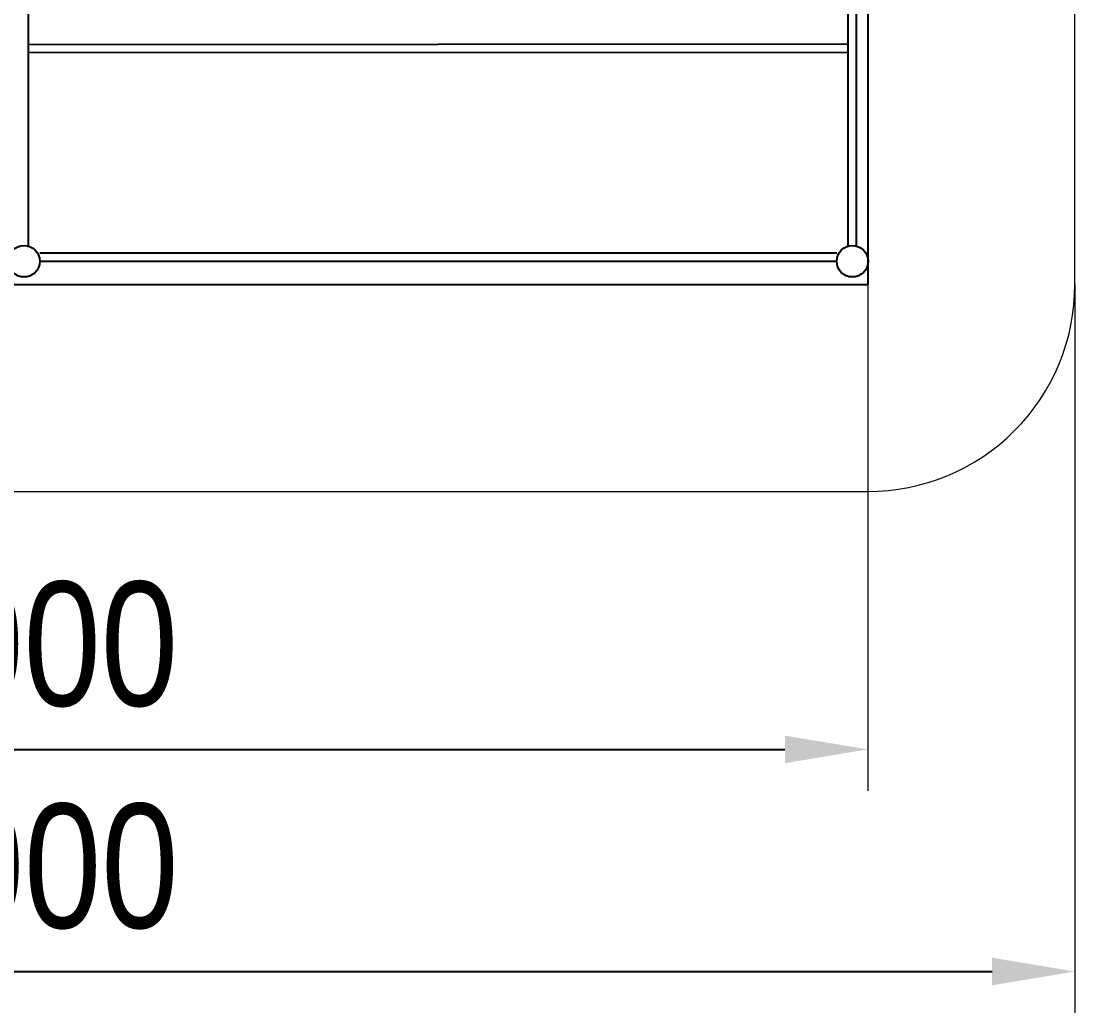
# Model space of a CAD drawing. Header units: millimetres. Extents: x -4055 to 2481, y -3840 to 2533.
# Drawn here: x -64 to 2481, y -3840 to -1445 of the extents above; entities that cross this region are included whole.
import ezdxf

# ---------------------------------------------------------------- set-up
doc = ezdxf.new("R2010")
doc.units = ezdxf.units.MM
for name, color, linetype in [('DIKOM_ЗОНА', 80, 'Continuous'), ('DIKOM_ОБЪЕКТ', 7, 'Continuous'), ('DIKOM_РАЗМЕР_ЗОНА', 7, 'Continuous'), ('DIKOM_РАЗМЕР_ОБЪЕКТА', 7, 'Continuous')]:
    doc.layers.add(name, color=color, linetype=linetype)
doc.styles.add('style1', font='arial.ttf', dxfattribs={"width": 0.8})
doc.dimstyles.new('1-50', dxfattribs={"dimtxt": 300, "dimasz": 200, "dimexe": 100, "dimexo": 0, "dimgap": 100, "dimtad": 1, "dimdec": 0, "dimtxsty": 'style1', "dimcen": 0, "dimclrd": 7, "dimclre": 7, "dimadec": 1, "dimazin": 2, "dimtfac": 1, "dimtdec": 0, "dimtmove": 0, "dimatfit": 3, "dimfxl": 0, "dimlwd": 25, "dimlwe": 18, "dimarcsym": 0})

# ---------------------------------------------------------------- blocks, each defined once
blk = doc.blocks.new('*D1')
at = {"layer": 'Defpoints', "color": 0, "transparency": 16777216}
for p in [(-2095.8, -2081.1), (1980.6, -2081.1), (1980.6, -3204)]:
    blk.add_point(p, dxfattribs=at)
at = {"layer": 'DIKOM_РАЗМЕР_ОБЪЕКТА', "color": 7, "lineweight": 18, "transparency": 16777216}
for p, q in [((-2095.8, -2081.1), (-2095.8, -3304)), ((1980.6, -2081.1), (1980.6, -3304))]:
    blk.add_line(p, q, dxfattribs=at)
at = {"layer": 'DIKOM_РАЗМЕР_ОБЪЕКТА', "color": 7, "lineweight": 25, "transparency": 16777216}
blk.add_line((-1895.8, -3204), (1780.6, -3204), dxfattribs=at)
at = {"layer": 'DIKOM_РАЗМЕР_ОБЪЕКТА', "color": 7, "transparency": 16777216}
for points in [[(-1895.8, -3170.7), (-1895.8, -3237.3), (-2095.8, -3204)], [(1780.6, -3170.7), (1780.6, -3237.3), (1980.6, -3204)]]:
    blk.add_solid(points, dxfattribs=at)
at = {"layer": 'DIKOM_РАЗМЕР_ОБЪЕКТА', "color": 0, "transparency": 16777216, "insert": (-57.6, -2950.8), "char_height": 300, "attachment_point": 5, "style": 'style1'}
blk.add_mtext('4000', dxfattribs=at)
blk = doc.blocks.new('*D3')
at = {"layer": 'Defpoints', "color": 0, "transparency": 16777216}
for p in [(-2593.7, -2081.1), (2480.6, -2081.1), (2480.6, -3740.5)]:
    blk.add_point(p, dxfattribs=at)
at = {"layer": 'DIKOM_РАЗМЕР_ЗОНА', "color": 7, "lineweight": 18, "transparency": 16777216}
for p, q in [((-2593.7, -2081.1), (-2593.7, -3840.5)), ((2480.6, -2081.1), (2480.6, -3840.5))]:
    blk.add_line(p, q, dxfattribs=at)
at = {"layer": 'DIKOM_РАЗМЕР_ЗОНА', "color": 7, "lineweight": 25, "transparency": 16777216}
blk.add_line((-2393.7, -3740.5), (2280.6, -3740.5), dxfattribs=at)
at = {"layer": 'DIKOM_РАЗМЕР_ЗОНА', "color": 7, "transparency": 16777216}
for points in [[(-2393.7, -3707.2), (-2393.7, -3773.8), (-2593.7, -3740.5)], [(2280.6, -3707.2), (2280.6, -3773.8), (2480.6, -3740.5)]]:
    blk.add_solid(points, dxfattribs=at)
at = {"layer": 'DIKOM_РАЗМЕР_ЗОНА', "color": 0, "transparency": 16777216, "insert": (-56.5, -3487.3), "char_height": 300, "attachment_point": 5, "style": 'style1'}
blk.add_mtext('5000', dxfattribs=at)

msp = doc.modelspace()

# ---------------------------------------------------------------- linework, layer by layer
at = {"layer": 'DIKOM_ЗОНА', "color": 3, "lineweight": 15}
msp.add_lwpolyline([(-2093.7, -2581.1), (1980.6, -2581.1, 0.414214), (2480.6, -2081.1), (2480.6, 2032.7, 0.414214), (1980.6, 2532.7), (-2093.7, 2532.7, 0.414214), (-2593.7, 2032.7), (-2593.7, -2081.1, 0.414214)], format="xyb", close=True, dxfattribs=at)
at = {"layer": 'DIKOM_ОБЪЕКТ'}
for p, q in [((1980.6, 2032.7), (1980.6, -2081.1)), ((-46.7, 1937.2), (-46.7, -1986.8)), ((1933.5, -1986.8), (1933.5, 1938.5)), ((1953.5, -1986.8), (1953.5, 1938.5)), ((-46.7, -1500.9), (1933.5, -1499.9)), ((-46.7, -1520.9), (1933.5, -1519.9)), ((-18.5, -2004.8), (1905.5, -2004.8)), ((-18.5, -2024.8), (1905.5, -2024.8)), ((-18.5, -2024.8), (1905.5, -2024.8)), ((-2093.7, -2081.1), (1980.6, -2081.1))]:
    msp.add_line(p, q, dxfattribs=at)
for centre in [(-56.5, -2024.8), (1943.5, -2024.8)]:
    msp.add_circle(centre, 38, dxfattribs=at)

# ---------------------------------------------------------------- dimensions: what is measured, and where the dimension line sits
at = {"layer": 'DIKOM_РАЗМЕР_ЗОНА'}
dim = msp.add_linear_dim(base=(2480.6, -3740.5), p1=(-2593.7, -2081.1), p2=(2480.6, -2081.1), text='5000', dimstyle='1-50', dxfattribs=at)
dim.commit()
dim.dimension.update_dxf_attribs({"geometry": '*D3', "text_midpoint": (-56.5, -3487.3)})
at = {"layer": 'DIKOM_РАЗМЕР_ОБЪЕКТА'}
dim = msp.add_linear_dim(base=(1980.6, -3204), p1=(-2095.8, -2081.1), p2=(1980.6, -2081.1), text='4000', dimstyle='1-50', dxfattribs=at)
dim.commit()
dim.dimension.update_dxf_attribs({"geometry": '*D1', "text_midpoint": (-57.6, -2950.8)})

doc.saveas('drawing.dxf')
